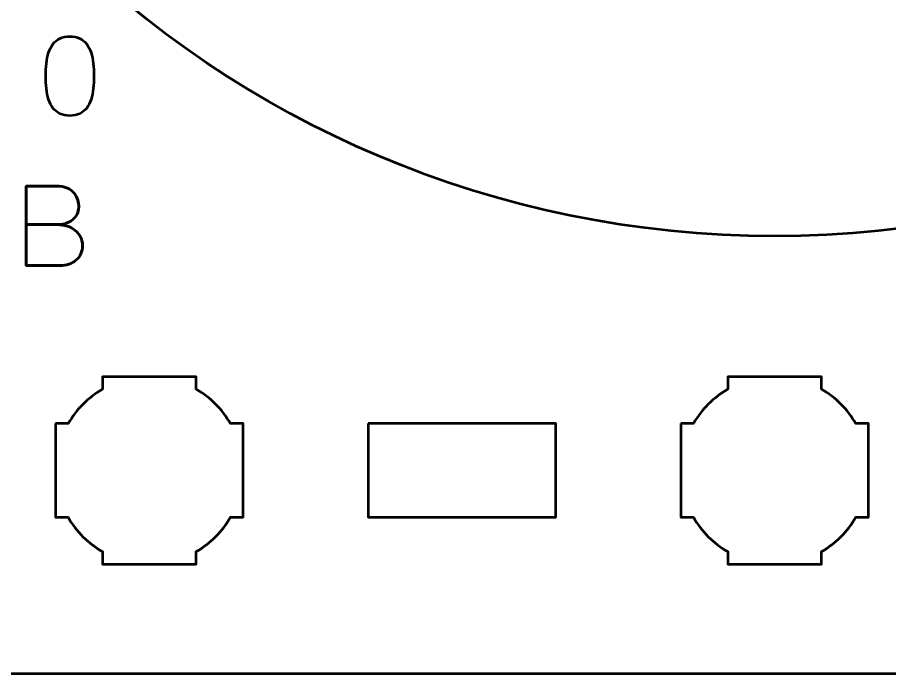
# Model space of a CAD drawing. Header units: centimetres. Extents: x -30.2 to 9.2, y -19.5 to -10.2.
# Drawn here: x 2.078 to 4.868, y -19.5 to -17.4 of the extents above; entities that cross this region are included whole.
import ezdxf

# ---------------------------------------------------------------- set-up
doc = ezdxf.new("R2010")
doc.units = ezdxf.units.CM
doc.header["$MEASUREMENT"] = 0
doc.layers.add('Layer 1', color=7, linetype='Continuous')

msp = doc.modelspace()

# ---------------------------------------------------------------- linework, layer by layer
at = {"layer": 'Layer 1', "lineweight": 53}
msp.add_ellipse((4.49999, -14.85001), major_axis=(0, 3.25), ratio=1, dxfattribs=at)
for points, knots in [([(0.35005, -10.19995), (0.35005, -10.19995), (8.64995, -10.19995), (8.64995, -10.19995), (8.64995, -10.19995), (8.92695, -10.19995), (9.15005, -10.42305), (9.15005, -10.70005), (9.15005, -10.70005), (9.15005, -10.70005), (9.15005, -18.99995), (9.15005, -18.99995), (9.15005, -18.99995), (9.15005, -19.27695), (8.92695, -19.50005), (8.64995, -19.50005), (8.64995, -19.50005), (8.64995, -19.50005), (0.35005, -19.50005), (0.35005, -19.50005), (0.35005, -19.50005), (0.07305, -19.50005), (-0.15005, -19.27695), (-0.15005, -18.99995), (-0.15005, -18.99995), (-0.15005, -18.99995), (-0.15005, -10.70005), (-0.15005, -10.70005), (-0.15005, -10.70005), (-0.15005, -10.42305), (0.07305, -10.19995), (0.35005, -10.19995)], [0, 0, 0, 0, 0.125, 0.125, 0.125, 0.125, 0.25, 0.25, 0.25, 0.25, 0.375, 0.375, 0.375, 0.375, 0.5, 0.5, 0.5, 0.5, 0.625, 0.625, 0.625, 0.625, 0.75, 0.75, 0.75, 0.75, 0.875, 0.875, 0.875, 0.875, 1, 1, 1, 1]), ([(2.19999, -18.69997), (2.19999, -18.69997), (2.24019, -18.69997), (2.24019, -18.69997), (2.24019, -18.69997), (2.26652, -18.65445), (2.30448, -18.61652), (2.34999, -18.59019), (2.34999, -18.59019), (2.34999, -18.59019), (2.34999, -18.54997), (2.34999, -18.54997), (2.34999, -18.54997), (2.34999, -18.54997), (2.64999, -18.54997), (2.64999, -18.54997), (2.64999, -18.54997), (2.64999, -18.54997), (2.64999, -18.59016), (2.64999, -18.59016), (2.64999, -18.59016), (2.69552, -18.61649), (2.73351, -18.65444), (2.75987, -18.69997), (2.75987, -18.69997), (2.75987, -18.69997), (2.79999, -18.69997), (2.79999, -18.69997), (2.79999, -18.69997), (2.79999, -18.69997), (2.79999, -18.84539), (2.79999, -18.84539), (2.79999, -18.84539), (2.79999, -18.84539), (2.80005, -18.85004), (2.80005, -18.85004), (2.80005, -18.85004), (2.80005, -18.85004), (2.79999, -18.85468), (2.79999, -18.85468), (2.79999, -18.85468), (2.79999, -18.85468), (2.79999, -18.99997), (2.79999, -18.99997), (2.79999, -18.99997), (2.79999, -18.99997), (2.75992, -18.99997), (2.75992, -18.99997), (2.75992, -18.99997), (2.73357, -19.04554), (2.69557, -19.08355), (2.64999, -19.10991), (2.64999, -19.10991), (2.64999, -19.10991), (2.64999, -19.14997), (2.64999, -19.14997), (2.64999, -19.14997), (2.64999, -19.14997), (2.50671, -19.14997), (2.50671, -19.14997), (2.50671, -19.14997), (2.50671, -19.14997), (2.50004, -19.15005), (2.50004, -19.15005), (2.50004, -19.15005), (2.50004, -19.15005), (2.49336, -19.14997), (2.49336, -19.14997), (2.49336, -19.14997), (2.49336, -19.14997), (2.34999, -19.14997), (2.34999, -19.14997), (2.34999, -19.14997), (2.34999, -19.14997), (2.34999, -19.10987), (2.34999, -19.10987), (2.34999, -19.10987), (2.30445, -19.08351), (2.26647, -19.04552), (2.24014, -18.99997), (2.24014, -18.99997), (2.24014, -18.99997), (2.19999, -18.99997), (2.19999, -18.99997), (2.19999, -18.99997), (2.19999, -18.99997), (2.19999, -18.69997), (2.19999, -18.69997)], [0, 0, 0, 0, 0.0454545, 0.0454545, 0.0454545, 0.0454545, 0.0909091, 0.0909091, 0.0909091, 0.0909091, 0.1363636, 0.1363636, 0.1363636, 0.1363636, 0.1818182, 0.1818182, 0.1818182, 0.1818182, 0.2272727, 0.2272727, 0.2272727, 0.2272727, 0.2727273, 0.2727273, 0.2727273, 0.2727273, 0.3181818, 0.3181818, 0.3181818, 0.3181818, 0.3636364, 0.3636364, 0.3636364, 0.3636364, 0.4090909, 0.4090909, 0.4090909, 0.4090909, 0.4545455, 0.4545455, 0.4545455, 0.4545455, 0.5, 0.5, 0.5, 0.5, 0.5454545, 0.5454545, 0.5454545, 0.5454545, 0.5909091, 0.5909091, 0.5909091, 0.5909091, 0.6363636, 0.6363636, 0.6363636, 0.6363636, 0.6818182, 0.6818182, 0.6818182, 0.6818182, 0.7272727, 0.7272727, 0.7272727, 0.7272727, 0.7727273, 0.7727273, 0.7727273, 0.7727273, 0.8181818, 0.8181818, 0.8181818, 0.8181818, 0.8636364, 0.8636364, 0.8636364, 0.8636364, 0.9090909, 0.9090909, 0.9090909, 0.9090909, 0.9545455, 0.9545455, 0.9545455, 0.9545455, 1, 1, 1, 1]), ([(4.19999, -18.69997), (4.19999, -18.69997), (4.24019, -18.69997), (4.24019, -18.69997), (4.24019, -18.69997), (4.26652, -18.65445), (4.30448, -18.61652), (4.34999, -18.59019), (4.34999, -18.59019), (4.34999, -18.59019), (4.34999, -18.54997), (4.34999, -18.54997), (4.34999, -18.54997), (4.34999, -18.54997), (4.64999, -18.54997), (4.64999, -18.54997), (4.64999, -18.54997), (4.64999, -18.54997), (4.64999, -18.59016), (4.64999, -18.59016), (4.64999, -18.59016), (4.69552, -18.61649), (4.73351, -18.65444), (4.75987, -18.69997), (4.75987, -18.69997), (4.75987, -18.69997), (4.79999, -18.69997), (4.79999, -18.69997), (4.79999, -18.69997), (4.79999, -18.69997), (4.79999, -18.84539), (4.79999, -18.84539), (4.79999, -18.84539), (4.79999, -18.84539), (4.80005, -18.85004), (4.80005, -18.85004), (4.80005, -18.85004), (4.80005, -18.85004), (4.79999, -18.85468), (4.79999, -18.85468), (4.79999, -18.85468), (4.79999, -18.85468), (4.79999, -18.99997), (4.79999, -18.99997), (4.79999, -18.99997), (4.79999, -18.99997), (4.75992, -18.99997), (4.75992, -18.99997), (4.75992, -18.99997), (4.73357, -19.04554), (4.69557, -19.08355), (4.64999, -19.10991), (4.64999, -19.10991), (4.64999, -19.10991), (4.64999, -19.14997), (4.64999, -19.14997), (4.64999, -19.14997), (4.64999, -19.14997), (4.50671, -19.14997), (4.50671, -19.14997), (4.50671, -19.14997), (4.50671, -19.14997), (4.50004, -19.15005), (4.50004, -19.15005), (4.50004, -19.15005), (4.50004, -19.15005), (4.49336, -19.14997), (4.49336, -19.14997), (4.49336, -19.14997), (4.49336, -19.14997), (4.34999, -19.14997), (4.34999, -19.14997), (4.34999, -19.14997), (4.34999, -19.14997), (4.34999, -19.10987), (4.34999, -19.10987), (4.34999, -19.10987), (4.30445, -19.08351), (4.26647, -19.04552), (4.24014, -18.99997), (4.24014, -18.99997), (4.24014, -18.99997), (4.19999, -18.99997), (4.19999, -18.99997), (4.19999, -18.99997), (4.19999, -18.99997), (4.19999, -18.69997), (4.19999, -18.69997)], [0, 0, 0, 0, 0.0454545, 0.0454545, 0.0454545, 0.0454545, 0.0909091, 0.0909091, 0.0909091, 0.0909091, 0.1363636, 0.1363636, 0.1363636, 0.1363636, 0.1818182, 0.1818182, 0.1818182, 0.1818182, 0.2272727, 0.2272727, 0.2272727, 0.2272727, 0.2727273, 0.2727273, 0.2727273, 0.2727273, 0.3181818, 0.3181818, 0.3181818, 0.3181818, 0.3636364, 0.3636364, 0.3636364, 0.3636364, 0.4090909, 0.4090909, 0.4090909, 0.4090909, 0.4545455, 0.4545455, 0.4545455, 0.4545455, 0.5, 0.5, 0.5, 0.5, 0.5454545, 0.5454545, 0.5454545, 0.5454545, 0.5909091, 0.5909091, 0.5909091, 0.5909091, 0.6363636, 0.6363636, 0.6363636, 0.6363636, 0.6818182, 0.6818182, 0.6818182, 0.6818182, 0.7272727, 0.7272727, 0.7272727, 0.7272727, 0.7727273, 0.7727273, 0.7727273, 0.7727273, 0.8181818, 0.8181818, 0.8181818, 0.8181818, 0.8636364, 0.8636364, 0.8636364, 0.8636364, 0.9090909, 0.9090909, 0.9090909, 0.9090909, 0.9545455, 0.9545455, 0.9545455, 0.9545455, 1, 1, 1, 1]), ([(3.19996, -18.69995), (3.19996, -18.69995), (3.79997, -18.69995), (3.79997, -18.69995), (3.79997, -18.69995), (3.79997, -18.69995), (3.79997, -18.99995), (3.79997, -18.99995), (3.79997, -18.99995), (3.79997, -18.99995), (3.19996, -18.99995), (3.19996, -18.99995), (3.19996, -18.99995), (3.19996, -18.99995), (3.19996, -18.69995), (3.19996, -18.69995)], [0, 0, 0, 0, 0.25, 0.25, 0.25, 0.25, 0.5, 0.5, 0.5, 0.5, 0.75, 0.75, 0.75, 0.75, 1, 1, 1, 1])]:
    msp.add_open_spline(points, degree=3, knots=knots, dxfattribs=at)
at = {"layer": 'Layer 1', "color": 5, "lineweight": 53}
for points, knots in [([(2.24577, -17.71477), (2.25811, -17.71471), (2.26876, -17.71254), (2.27763, -17.7083), (2.27763, -17.7083), (2.28645, -17.70407), (2.2938, -17.69801), (2.29968, -17.69031), (2.29968, -17.69031), (2.3055, -17.68255), (2.31009, -17.67338), (2.3135, -17.66279), (2.3135, -17.66279), (2.31685, -17.65221), (2.31926, -17.64063), (2.32061, -17.62793), (2.32061, -17.62793), (2.32203, -17.61523), (2.32273, -17.60188), (2.32267, -17.58777), (2.32267, -17.58777), (2.32273, -17.57372), (2.32203, -17.56037), (2.32061, -17.54773), (2.32061, -17.54773), (2.31926, -17.53509), (2.31685, -17.52345), (2.3135, -17.51286), (2.3135, -17.51286), (2.31009, -17.50234), (2.3055, -17.49317), (2.29968, -17.48535), (2.29968, -17.48535), (2.2938, -17.47758), (2.28645, -17.47153), (2.27763, -17.46729), (2.27763, -17.46729), (2.26876, -17.463), (2.25811, -17.46083), (2.24577, -17.46077), (2.24577, -17.46077), (2.23342, -17.46083), (2.22278, -17.463), (2.2139, -17.46729), (2.2139, -17.46729), (2.20508, -17.47153), (2.19773, -17.47758), (2.19185, -17.48535), (2.19185, -17.48535), (2.18603, -17.49317), (2.18144, -17.50234), (2.17803, -17.51286), (2.17803, -17.51286), (2.17468, -17.52345), (2.17227, -17.53509), (2.17092, -17.54773), (2.17092, -17.54773), (2.16951, -17.56037), (2.1688, -17.57372), (2.16886, -17.58777), (2.16886, -17.58777), (2.1688, -17.60188), (2.16951, -17.61523), (2.17092, -17.62793), (2.17092, -17.62793), (2.17227, -17.64063), (2.17468, -17.65221), (2.17803, -17.66279), (2.17803, -17.66279), (2.18144, -17.67338), (2.18603, -17.68255), (2.19185, -17.69031), (2.19185, -17.69031), (2.19773, -17.69801), (2.20508, -17.70407), (2.2139, -17.7083), (2.2139, -17.7083), (2.22278, -17.71254), (2.23342, -17.71471), (2.24577, -17.71477)], [0, 0, 0, 0, 0.05, 0.05, 0.05, 0.05, 0.1, 0.1, 0.1, 0.1, 0.15, 0.15, 0.15, 0.15, 0.2, 0.2, 0.2, 0.2, 0.25, 0.25, 0.25, 0.25, 0.3, 0.3, 0.3, 0.3, 0.35, 0.35, 0.35, 0.35, 0.4, 0.4, 0.4, 0.4, 0.45, 0.45, 0.45, 0.45, 0.5, 0.5, 0.5, 0.5, 0.55, 0.55, 0.55, 0.55, 0.6, 0.6, 0.6, 0.6, 0.65, 0.65, 0.65, 0.65, 0.7, 0.7, 0.7, 0.7, 0.75, 0.75, 0.75, 0.75, 0.8, 0.8, 0.8, 0.8, 0.85, 0.85, 0.85, 0.85, 0.9, 0.9, 0.9, 0.9, 0.95, 0.95, 0.95, 0.95, 1, 1, 1, 1]), ([(2.24577, -17.71477), (2.25811, -17.71471), (2.26876, -17.71254), (2.27763, -17.7083), (2.27763, -17.7083), (2.28645, -17.70407), (2.2938, -17.69801), (2.29968, -17.69031), (2.29968, -17.69031), (2.3055, -17.68255), (2.31009, -17.67338), (2.3135, -17.66279), (2.3135, -17.66279), (2.31685, -17.65221), (2.31926, -17.64063), (2.32061, -17.62793), (2.32061, -17.62793), (2.32203, -17.61523), (2.32273, -17.60188), (2.32267, -17.58777), (2.32267, -17.58777), (2.32273, -17.57372), (2.32203, -17.56037), (2.32061, -17.54773), (2.32061, -17.54773), (2.31926, -17.53509), (2.31685, -17.52345), (2.3135, -17.51286), (2.3135, -17.51286), (2.31009, -17.50234), (2.3055, -17.49317), (2.29968, -17.48535), (2.29968, -17.48535), (2.2938, -17.47758), (2.28645, -17.47153), (2.27763, -17.46729), (2.27763, -17.46729), (2.26876, -17.463), (2.25811, -17.46083), (2.24577, -17.46077), (2.24577, -17.46077), (2.23342, -17.46083), (2.22278, -17.463), (2.2139, -17.46729), (2.2139, -17.46729), (2.20508, -17.47153), (2.19773, -17.47758), (2.19185, -17.48535), (2.19185, -17.48535), (2.18603, -17.49317), (2.18144, -17.50234), (2.17803, -17.51286), (2.17803, -17.51286), (2.17468, -17.52345), (2.17227, -17.53509), (2.17092, -17.54773), (2.17092, -17.54773), (2.16951, -17.56037), (2.1688, -17.57372), (2.16886, -17.58777), (2.16886, -17.58777), (2.1688, -17.60188), (2.16951, -17.61523), (2.17092, -17.62793), (2.17092, -17.62793), (2.17227, -17.64063), (2.17468, -17.65221), (2.17803, -17.66279), (2.17803, -17.66279), (2.18144, -17.67338), (2.18603, -17.68255), (2.19185, -17.69031), (2.19185, -17.69031), (2.19773, -17.69801), (2.20508, -17.70407), (2.2139, -17.7083), (2.2139, -17.7083), (2.22278, -17.71254), (2.23342, -17.71471), (2.24577, -17.71477)], [0, 0, 0, 0, 0.05, 0.05, 0.05, 0.05, 0.1, 0.1, 0.1, 0.1, 0.15, 0.15, 0.15, 0.15, 0.2, 0.2, 0.2, 0.2, 0.25, 0.25, 0.25, 0.25, 0.3, 0.3, 0.3, 0.3, 0.35, 0.35, 0.35, 0.35, 0.4, 0.4, 0.4, 0.4, 0.45, 0.45, 0.45, 0.45, 0.5, 0.5, 0.5, 0.5, 0.55, 0.55, 0.55, 0.55, 0.6, 0.6, 0.6, 0.6, 0.65, 0.65, 0.65, 0.65, 0.7, 0.7, 0.7, 0.7, 0.75, 0.75, 0.75, 0.75, 0.8, 0.8, 0.8, 0.8, 0.85, 0.85, 0.85, 0.85, 0.9, 0.9, 0.9, 0.9, 0.95, 0.95, 0.95, 0.95, 1, 1, 1, 1]), ([(2.10607, -18.06331), (2.10607, -18.06331), (2.20379, -18.06331), (2.20379, -18.06331), (2.20379, -18.06331), (2.21649, -18.06325), (2.22731, -18.06149), (2.23642, -18.05802), (2.23642, -18.05802), (2.24548, -18.05461), (2.25283, -18.04996), (2.25853, -18.04414), (2.25853, -18.04414), (2.26423, -18.03832), (2.26835, -18.03173), (2.27094, -18.02444), (2.27094, -18.02444), (2.27346, -18.01721), (2.27464, -18.00969), (2.27435, -18.00192), (2.27435, -18.00192), (2.27399, -17.99416), (2.27235, -17.98664), (2.26941, -17.97929), (2.26941, -17.97929), (2.26653, -17.97194), (2.26218, -17.96529), (2.25647, -17.95936), (2.25647, -17.95936), (2.25077, -17.95342), (2.24365, -17.94871), (2.23501, -17.94524), (2.23501, -17.94524), (2.22637, -17.94172), (2.2162, -17.93989), (2.2045, -17.93984), (2.2045, -17.93984), (2.2045, -17.93984), (2.10607, -17.93984), (2.10607, -17.93984), (2.10607, -17.93984), (2.10607, -17.93984), (2.10607, -18.19419), (2.10607, -18.19419), (2.10607, -18.19419), (2.10607, -18.19419), (2.21437, -18.19419), (2.21437, -18.19419), (2.21437, -18.19419), (2.22449, -18.19419), (2.23389, -18.19272), (2.2426, -18.18984), (2.2426, -18.18984), (2.2513, -18.1869), (2.25888, -18.18272), (2.26547, -18.17714), (2.26547, -18.17714), (2.27199, -18.17161), (2.27711, -18.16491), (2.28076, -18.15697), (2.28076, -18.15697), (2.2844, -18.14903), (2.28628, -18.14004), (2.28634, -18.12998), (2.28634, -18.12998), (2.28611, -18.11987), (2.28399, -18.11076), (2.27993, -18.10258), (2.27993, -18.10258), (2.27588, -18.09441), (2.27023, -18.08742), (2.26294, -18.08154), (2.26294, -18.08154), (2.25565, -18.07571), (2.24695, -18.07119), (2.23695, -18.06807), (2.23695, -18.06807), (2.22696, -18.06495), (2.2159, -18.06337), (2.20379, -18.06331), (2.20379, -18.06331), (2.2159, -18.06337), (2.22696, -18.06495), (2.23695, -18.06807), (2.23695, -18.06807), (2.24695, -18.07119), (2.25565, -18.07571), (2.26294, -18.08154), (2.26294, -18.08154), (2.27023, -18.08742), (2.27588, -18.09441), (2.27993, -18.10258), (2.27993, -18.10258), (2.28399, -18.11076), (2.28611, -18.11987), (2.28634, -18.12998), (2.28634, -18.12998), (2.28628, -18.14004), (2.2844, -18.14903), (2.28076, -18.15697), (2.28076, -18.15697), (2.27711, -18.16491), (2.27199, -18.17161), (2.26547, -18.17714), (2.26547, -18.17714), (2.25888, -18.18272), (2.2513, -18.1869), (2.2426, -18.18984), (2.2426, -18.18984), (2.23389, -18.19272), (2.22449, -18.19419), (2.21437, -18.19419), (2.21437, -18.19419), (2.21437, -18.19419), (2.10607, -18.19419), (2.10607, -18.19419), (2.10607, -18.19419), (2.10607, -18.19419), (2.10607, -17.93984), (2.10607, -17.93984), (2.10607, -17.93984), (2.10607, -17.93984), (2.2045, -17.93984), (2.2045, -17.93984), (2.2045, -17.93984), (2.2162, -17.93989), (2.22637, -17.94172), (2.23501, -17.94524), (2.23501, -17.94524), (2.24365, -17.94871), (2.25077, -17.95342), (2.25647, -17.95936), (2.25647, -17.95936), (2.26218, -17.96529), (2.26653, -17.97194), (2.26941, -17.97929), (2.26941, -17.97929), (2.27235, -17.98664), (2.27399, -17.99416), (2.27435, -18.00192), (2.27435, -18.00192), (2.27464, -18.00969), (2.27346, -18.01721), (2.27094, -18.02444), (2.27094, -18.02444), (2.26835, -18.03173), (2.26423, -18.03832), (2.25853, -18.04414), (2.25853, -18.04414), (2.25283, -18.04996), (2.24548, -18.05461), (2.23642, -18.05802), (2.23642, -18.05802), (2.22731, -18.06149), (2.21649, -18.06325), (2.20379, -18.06331), (2.20379, -18.06331), (2.20379, -18.06331), (2.10607, -18.06331), (2.10607, -18.06331)], [0, 0, 0, 0, 0.025, 0.025, 0.025, 0.025, 0.05, 0.05, 0.05, 0.05, 0.075, 0.075, 0.075, 0.075, 0.1, 0.1, 0.1, 0.1, 0.125, 0.125, 0.125, 0.125, 0.15, 0.15, 0.15, 0.15, 0.175, 0.175, 0.175, 0.175, 0.2, 0.2, 0.2, 0.2, 0.225, 0.225, 0.225, 0.225, 0.25, 0.25, 0.25, 0.25, 0.275, 0.275, 0.275, 0.275, 0.3, 0.3, 0.3, 0.3, 0.325, 0.325, 0.325, 0.325, 0.35, 0.35, 0.35, 0.35, 0.375, 0.375, 0.375, 0.375, 0.4, 0.4, 0.4, 0.4, 0.425, 0.425, 0.425, 0.425, 0.45, 0.45, 0.45, 0.45, 0.475, 0.475, 0.475, 0.475, 0.5, 0.5, 0.5, 0.5, 0.525, 0.525, 0.525, 0.525, 0.55, 0.55, 0.55, 0.55, 0.575, 0.575, 0.575, 0.575, 0.6, 0.6, 0.6, 0.6, 0.625, 0.625, 0.625, 0.625, 0.65, 0.65, 0.65, 0.65, 0.675, 0.675, 0.675, 0.675, 0.7, 0.7, 0.7, 0.7, 0.725, 0.725, 0.725, 0.725, 0.75, 0.75, 0.75, 0.75, 0.775, 0.775, 0.775, 0.775, 0.8, 0.8, 0.8, 0.8, 0.825, 0.825, 0.825, 0.825, 0.85, 0.85, 0.85, 0.85, 0.875, 0.875, 0.875, 0.875, 0.9, 0.9, 0.9, 0.9, 0.925, 0.925, 0.925, 0.925, 0.95, 0.95, 0.95, 0.95, 0.975, 0.975, 0.975, 0.975, 1, 1, 1, 1])]:
    msp.add_open_spline(points, degree=3, knots=knots, dxfattribs=at)

doc.saveas('drawing.dxf')
